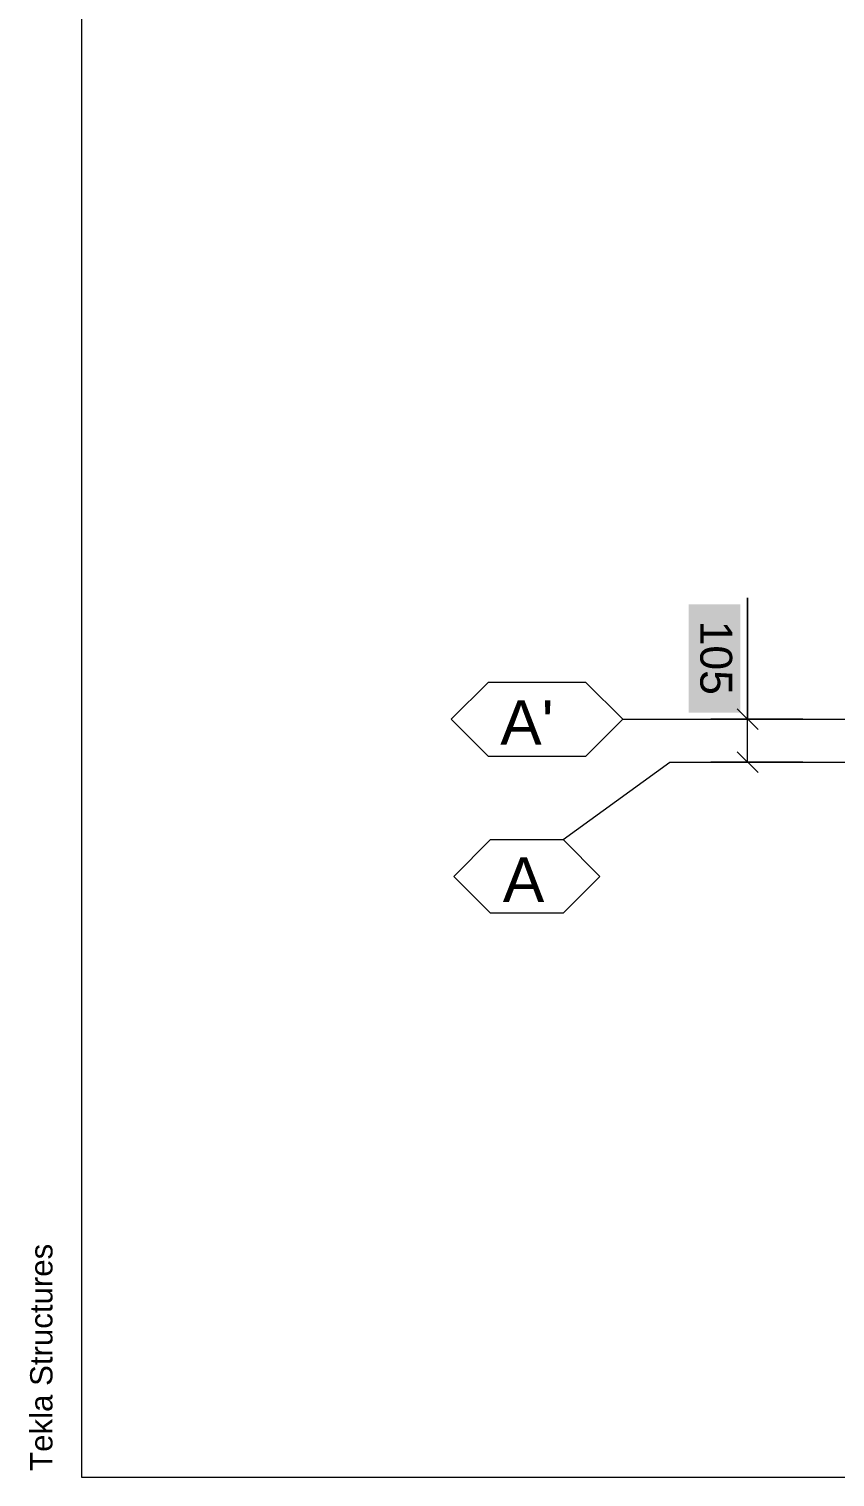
# Model space of a CAD drawing. Header units: inches. Extents: x 0.2 to 15.9, y 0.4 to 11.3.
# Drawn here: x 0.236 to 2.646, y 0.394 to 4.724 of the extents above; entities that cross this region are included whole.
import ezdxf

# ---------------------------------------------------------------- set-up
doc = ezdxf.new("R2010")
doc.units = ezdxf.units.IN
doc.header["$MEASUREMENT"] = 0
doc.layers.add('PDF_Geometry', color=7, linetype='Continuous')
doc.layers.add('PDF_Text', color=7, linetype='Continuous')
doc.layers.add('PDF_Solid Fills', color=7, linetype='Continuous', true_color=0xffffff)
doc.styles.add('PDF Arial', font='arial.ttf')

msp = doc.modelspace()

# ---------------------------------------------------------------- hatches: boundary and pattern name
at = {"layer": 'PDF_Solid Fills', "transparency": 33554559}
msp.add_hatch(color=256, dxfattribs=at).paths.add_polyline_path([(2.3629, 3.003), (2.2087, 3.003), (2.2087, 3.003), (2.2087, 2.6788), (2.2087, 2.6788), (2.3629, 2.6788), (2.3629, 2.6788)])
h = msp.add_hatch(color=7, dxfattribs=at)
h.paths.add_polyline_path([(2.3849, 2.6596), (2.3853, 2.6596)], flags=0)
h.paths.add_polyline_path([(2.3849, 2.6592, 0.415242), (2.3853, 2.6596)], flags=0)
h.paths.add_polyline_path([(2.3846, 2.6596, 0.415242), (2.3849, 2.6592)], flags=0)

# ---------------------------------------------------------------- linework, layer by layer
at = {"layer": 'PDF_Geometry', "lineweight": 9}
msp.add_lwpolyline([(0.3937, 0.3937), (15.8156, 0.3937), (15.8156, 11.2992), (0.3937, 11.2992)], close=True, dxfattribs=at)
for points in [[(2.3853, 2.531), (2.3849, 2.531), (2.3849, 2.6596), (2.3849, 3.0223), (2.3849, 2.6596)], [(2.0116, 2.6596), (1.9014, 2.7697), (1.6087, 2.7697), (1.4985, 2.6596), (1.6087, 2.5494), (1.9014, 2.5494), (2.0116, 2.6596), (11.2029, 2.6596)], [(2.3538, 2.6907), (2.4161, 2.6284)], [(2.5502, 2.6596), (2.2748, 2.6596)], [(2.3538, 2.5622), (2.4161, 2.4999)], [(1.8332, 2.2997), (1.9433, 2.1895), (1.8332, 2.0794), (1.6164, 2.0794), (1.5063, 2.1895), (1.6164, 2.2997), (1.8332, 2.2997), (2.1527, 2.531), (11.2029, 2.531)], [(2.5502, 2.531), (2.2748, 2.531)]]:
    msp.add_lwpolyline(points, dxfattribs=at)
for points in [[(2.3846, 2.6596), (2.3846, 2.6598), (2.3847, 2.6599), (2.3849, 2.6599)], [(2.3849, 2.6599), (2.3851, 2.6599), (2.3853, 2.6598), (2.3853, 2.6596)], [(2.3846, 2.531), (2.3846, 2.5312), (2.3847, 2.5314), (2.3849, 2.5314)], [(2.3849, 2.5307), (2.3847, 2.5307), (2.3846, 2.5308), (2.3846, 2.531)], [(2.3849, 2.5314), (2.3851, 2.5314), (2.3853, 2.5312), (2.3853, 2.531)], [(2.3853, 2.531), (2.3853, 2.5308), (2.3851, 2.5307), (2.3849, 2.5307)]]:
    msp.add_open_spline(points, degree=3, dxfattribs=at)

# ---------------------------------------------------------------- texts
at = {"layer": 'PDF_Text', "attachment_point": 7, "style": 'PDF Arial'}
for s, insert, char_height, rotation in [('105', (2.2421, 2.9545), 0.09532, 270.0002), ('Tekla Structures', (0.3074, 0.4121), 0.066771, 90)]:
    msp.add_mtext(s, dxfattribs=dict(at, insert=insert, char_height=char_height, rotation=rotation))
for s, insert, char_height in [("A'", (1.6454, 2.5833), 0.13295), ('A', (1.6531, 2.1133), 0.1329)]:
    msp.add_mtext(s, dxfattribs=dict(at, insert=insert, char_height=char_height))

doc.saveas('drawing.dxf')
